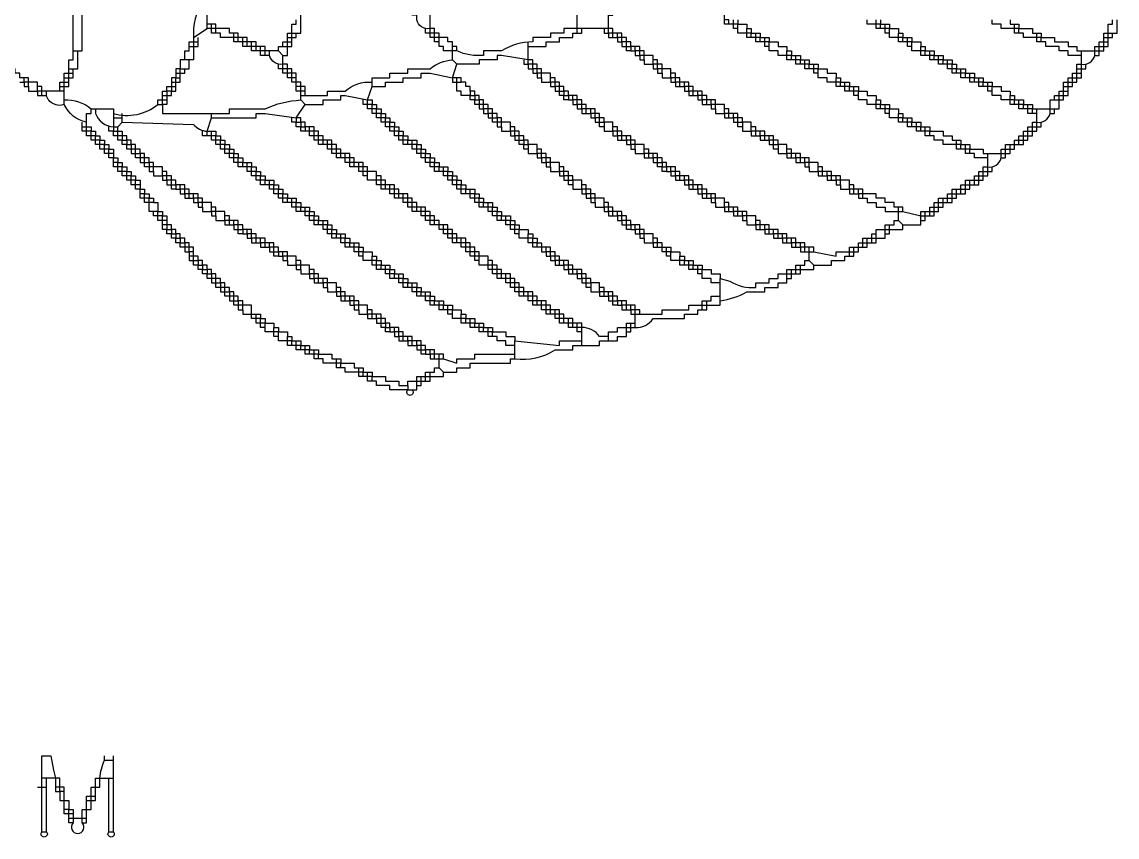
# Model space of a CAD drawing. Extents: x 21 to 958, y 17 to 450.
# Drawn here: x 583.5 to 829, y 33.8 to 216.5 of the extents above; entities that cross this region are included whole.
import ezdxf

# ---------------------------------------------------------------- set-up
doc = ezdxf.new("R2010")
doc.units = 0
doc.layers.get('0').update_dxf_attribs({"linetype": 'CONTINUOUS'})

msp = doc.modelspace()

# ---------------------------------------------------------------- linework, layer by layer
at = {"color": 255, "linetype": 'CONTINUOUS'}
for points in [[(642, 211), (643, 211), (644, 211), (644, 212), (644, 213), (644, 214), (646, 214), (646, 216), (646, 217), (646, 218), (646, 219), (646, 221), (647, 221), (647, 222), (647, 224), (648, 224), (648, 225), (648, 229), (649, 229), (649, 230), (649, 231), (649, 232), (649, 233), (649, 234)], [(595, 210), (597, 210), (597, 222), (596, 222), (596, 223), (596, 224), (597.1, 228.34), (599, 230), (599, 231)], [(677, 212), (677, 213), (676, 213), (676, 214), (675, 214), (675, 215), (675, 218), (675, 219), (675, 220), (675, 221), (675, 223), (676, 223), (676, 224), (676, 226), (677, 226), (679, 226), (679, 229), (679, 230)], [(708, 214), (708, 215), (708, 219), (708, 220), (708, 221), (708, 222), (708, 223), (707, 223), (707, 224), (707, 225), (706, 225), (706, 226), (705, 226), (705, 227), (704, 227), (703, 227), (703, 228), (702, 228), (702, 229), (701, 229), (701, 230)], [(593, 198), (593, 199), (593, 201), (593, 202), (594, 202), (594, 203), (594, 204), (594, 205), (594, 206), (594, 208), (595, 208), (595, 209), (595, 210), (595, 222), (595, 223), (595, 224)], [(622, 213), (625, 215), (625, 216), (625, 221), (625, 222), (625, 223)], [(716, 213), (716, 214), (715, 214), (715, 215), (715, 217), (715, 218), (716, 218), (716, 219)], [(647, 200), (647, 201), (647, 202), (646, 202), (646, 203), (645, 203), (645, 204), (644, 204), (644, 205), (643, 205), (643, 206), (642, 206), (642, 207), (642, 209), (643, 209), (643, 211), (643, 212), (643, 213), (643, 214), (644, 214), (644, 216), (645, 216), (645, 217)], [(742, 216), (742, 217), (741, 217), (741, 218)], [(800, 186), (799, 186), (797, 186), (797, 187), (796, 187), (795, 187), (795, 188), (794, 188), (793, 188), (793, 189), (792, 189), (790, 189), (790, 190), (788, 190), (788, 191), (787, 191), (786, 191), (786, 192), (785, 192), (784, 192), (784, 193), (783, 193), (782, 193), (782, 194), (781, 194), (780, 194), (780, 195), (778, 195), (778, 196), (777, 196), (777, 197), (776, 197), (775, 197), (775, 198), (773, 198), (773, 199), (771, 199), (771, 200), (770, 200), (770, 201), (769, 201), (768, 201), (768, 202), (767, 202), (766, 202), (766, 203), (764, 203), (764, 204), (762, 204), (762, 205), (761, 205), (761, 206), (760, 206), (759, 206), (759, 207), (758, 207), (757, 207), (757, 208), (756, 208), (755, 208), (755, 209), (753, 209), (753, 210), (751, 210), (751, 211), (750, 211), (750, 212), (749, 212), (748, 212), (748, 213), (747, 213), (746, 213), (746, 214), (744, 214), (744, 215), (743, 215), (743, 216), (742, 216), (741, 216), (741, 217)], [(744, 215), (744, 216), (743, 216), (743, 217)], [(744, 217), (744, 216), (746, 216), (746, 215), (747, 215), (747, 214), (749, 214), (749, 213), (751, 213), (751, 212), (753, 212), (753, 211), (755, 211), (755, 210), (756, 210), (756, 209), (758, 209), (758, 208), (760, 208), (760, 207), (762, 207), (762, 206), (764, 206), (764, 205), (766, 205), (766, 204), (767, 204), (767, 203), (769, 203), (769, 202), (771, 202), (771, 201), (773, 201), (773, 200), (775, 200), (775, 199), (776, 199), (776, 198), (778, 198), (778, 197), (780, 197), (780, 196), (781, 196), (781, 195), (783, 195), (783, 194), (785, 194), (785, 193), (787, 193), (787, 192), (790, 192), (790, 191), (792, 191), (792, 190), (794, 190), (794, 189), (796, 189), (796, 188), (799, 188), (799, 187), (803, 187), (803, 188), (804, 188), (804, 189), (806, 189), (807, 189), (808, 189), (808, 190), (809, 190), (809, 191), (810, 191), (810, 192), (811, 192), (811, 193), (812, 193), (812, 194)], [(811, 196), (810, 196), (809, 196), (809, 197), (808, 197), (807, 197), (807, 198), (806, 198), (805, 198), (805, 199), (803, 199), (803, 200), (801, 200), (801, 201), (800, 201), (800, 202), (799, 202), (798, 202), (798, 203), (797, 203), (796, 203), (796, 204), (795, 204), (794, 204), (794, 205), (793, 205), (793, 206), (792, 206), (791, 206), (791, 207), (790, 207), (789, 207), (789, 208), (788, 208), (787, 208), (787, 209), (786, 209), (785, 209), (785, 210), (783, 210), (783, 211), (782, 211), (782, 212), (781, 212), (780, 212), (780, 213), (778, 213), (778, 214), (777, 214), (777, 215), (776, 215), (775, 215), (775, 216), (773, 216), (773, 217)], [(776, 215), (776, 216), (775, 216), (775, 217)], [(776, 217), (776, 216), (778, 216), (778, 215), (780, 215), (780, 214), (781, 214), (781, 213), (783, 213), (783, 212), (785, 212), (785, 211), (786, 211), (786, 210), (788, 210), (788, 209), (790, 209), (790, 208), (792, 208), (792, 207), (793, 207), (793, 206), (795, 206), (795, 205), (797, 205), (797, 204), (799, 204), (799, 203), (801, 203), (801, 202), (803, 202), (803, 201), (805, 201), (805, 200), (806, 200), (806, 199), (808, 199), (808, 198), (810, 198), (810, 197), (814, 197), (816, 197), (816, 199), (816, 200), (817, 200), (818, 200), (818, 201), (818, 202), (818, 203), (819, 203), (819, 204), (820, 204), (821, 204), (821, 205), (821, 206), (821, 207), (821, 209), (821, 210)], [(821, 209), (820, 209), (818, 209), (818, 210), (816, 210), (816, 211), (815, 211), (813, 211), (813, 212), (812, 212), (811, 212), (811, 213), (810, 213), (808, 213), (808, 214), (807, 214), (806, 214), (806, 215), (805, 215), (803, 215), (803, 216), (801, 216), (801, 217)], [(805, 217), (805, 216), (807, 216), (807, 215), (810, 215), (810, 214), (812, 214), (812, 213), (815, 213), (815, 212), (818, 212), (818, 211), (820, 211), (820, 210), (824, 210), (825, 210), (825, 211), (826, 211), (827, 211), (827, 212), (827, 213), (827, 214), (827, 216), (828, 216), (828, 217)], [(642, 209), (641, 210), (638, 210), (638, 211), (636, 211), (636, 212), (634, 212), (634, 213), (632, 213), (632, 214), (630, 214), (630, 215), (627, 215), (627, 216), (625, 216)], [(639, 209), (638, 209), (637, 209), (637, 210), (636, 210), (635, 210), (635, 211), (634, 211), (633, 211), (633, 212), (632, 212), (631, 212), (631, 213), (630, 213), (628, 213), (628, 214), (627, 214), (627, 215), (626, 215), (625, 215)], [(627, 214), (626, 214), (626, 215), (626, 216)], [(632, 212), (632, 213), (631, 213), (631, 214)], [(643, 213), (644, 213), (645, 213), (645, 214)], [(697, 211), (698, 211), (701, 211), (701, 212), (702, 212), (704, 212), (704, 213), (705, 213), (707, 213), (707, 214), (708, 214), (709, 214), (709, 215)], [(714, 215), (714, 214), (715, 214), (715, 213), (716, 213), (717, 213), (717, 212), (718, 212), (718, 211), (719, 211), (720, 211), (720, 210), (721, 210), (721, 209), (722, 209), (722, 208), (723, 208), (723, 207), (725, 207), (725, 206), (726, 206), (726, 205), (727, 205), (727, 204), (729, 204), (729, 203), (730, 203), (730, 202), (731, 202), (732, 202), (732, 201), (733, 201), (733, 200), (734, 200), (735, 200), (735, 199), (736, 199), (736, 198), (737, 198), (738, 198), (738, 197), (739, 197), (739, 196), (741, 196), (741, 195), (742, 195), (743, 195), (743, 194), (744, 194), (745, 194), (745, 193), (745, 192), (747, 192), (747, 191), (748, 191), (749, 191), (749, 190), (750, 190), (751, 190), (751, 189), (752, 189), (753, 189), (753, 188), (753, 187), (755, 187), (755, 186), (756, 186), (757, 186), (757, 185), (758, 185), (759, 185), (759, 184), (760, 184), (760, 183), (762, 183), (762, 182), (763, 182), (764, 182), (764, 181), (765, 181), (766, 181), (766, 180), (767, 180), (767, 179), (769, 179), (769, 178), (770, 178), (771, 178), (771, 177), (772, 177), (773, 177), (773, 176), (775, 176), (775, 175), (777, 175), (777, 174), (779, 174), (780, 174), (781, 174), (785, 173), (786, 173), (787, 173), (787, 174), (788, 174), (789, 174), (789, 175), (790, 175), (790, 176), (791, 176), (792, 176), (792, 177), (793, 177), (793, 178), (794, 178), (795, 178), (795, 179), (796, 179), (796, 180), (797, 180), (798, 180), (798, 181), (799, 181), (799, 182), (800, 182), (800, 183), (801, 183), (801, 184)], [(720, 210), (719, 210), (719, 211), (719, 212), (718, 212), (718, 213), (717, 213), (717, 214)], [(747, 213), (747, 214), (746, 214), (746, 215)], [(749, 212), (749, 213), (748, 213), (748, 214)], [(778, 214), (778, 215), (777, 215), (777, 216)], [(781, 212), (781, 213), (780, 213), (780, 214)], [(807, 214), (807, 215), (806, 215), (806, 216)], [(812, 212), (812, 213), (811, 213), (811, 214)], [(826, 213), (827, 213), (828, 213), (828, 214)], [(620, 208), (620, 210), (621, 210), (621, 211), (621, 212), (622, 212), (623, 212)], [(621, 211), (622, 211), (623, 211), (623, 212), (623, 213)], [(634, 211), (634, 212), (633, 212), (633, 213)], [(636, 210), (636, 211), (635, 211), (635, 212)], [(641, 210), (641, 211), (642, 211), (642, 212), (643, 212), (644, 212)], [(700, 204), (700, 205), (699, 205), (699, 206), (698, 206), (698, 207), (697, 207), (697, 208), (697, 211), (697, 212)], [(751, 211), (751, 212), (750, 212), (750, 213)], [(783, 211), (783, 212), (782, 212), (782, 213)], [(824, 209), (825, 209), (825, 210), (826, 210), (826, 211), (826, 212), (827, 212)], [(593, 201), (592, 201), (588, 201), (588, 202), (587, 202), (587, 203), (585, 203), (585, 204), (583, 204), (583, 205), (582, 205), (582, 206), (580, 206), (580, 207), (578, 207), (578, 208), (576, 208), (567, 210), (566, 210)], [(594, 206), (596, 206), (596, 208), (596, 209), (596, 210)], [(638, 209), (638, 210), (637, 210), (637, 211)], [(740, 158), (738, 158), (738, 159), (736, 159), (736, 160), (735, 160), (735, 161), (734, 161), (733, 161), (733, 162), (732, 162), (731, 162), (731, 163), (729, 163), (729, 164), (728, 164), (728, 165), (727, 165), (727, 166), (727, 167), (726, 167), (726, 168), (725, 168), (725, 169), (723, 169), (723, 170), (722, 170), (722, 171), (720, 171), (720, 172), (719, 172), (719, 173), (718, 173), (718, 174), (716, 174), (716, 175), (715, 175), (715, 176), (714, 176), (714, 177), (712, 177), (712, 178), (711, 178), (711, 179), (710, 179), (710, 180), (709, 180), (709, 181), (707, 181), (707, 182), (706, 182), (706, 183), (705, 183), (705, 184), (704, 184), (704, 185), (702, 185), (702, 186), (701, 186), (701, 187), (700, 187), (700, 188), (699, 188), (699, 189), (697, 189), (697, 190), (696, 190), (696, 191), (695, 191), (695, 192), (694, 192), (694, 193), (693, 193), (693, 194), (691, 194), (691, 195), (690, 195), (690, 196), (689, 196), (689, 197), (688, 197), (688, 198), (687, 198), (687, 199), (686, 199), (686, 200), (685, 200), (685, 201), (684, 201), (684, 202), (683, 202), (683, 203), (682, 203), (682, 204), (680, 204), (681, 207), (680, 208), (680, 210), (680, 211)], [(761, 165), (761, 166), (759, 166), (759, 167), (757, 167), (757, 168), (755, 168), (755, 169), (753, 169), (753, 170), (751, 170), (751, 171), (749, 171), (749, 172), (748, 172), (748, 173), (746, 173), (746, 174), (744, 174), (744, 175), (742, 175), (742, 176), (741, 176), (741, 177), (739, 177), (739, 178), (737, 178), (737, 179), (736, 179), (736, 180), (734, 180), (734, 181), (733, 181), (733, 182), (731, 182), (731, 183), (730, 183), (730, 184), (728, 184), (728, 185), (727, 185), (727, 186), (726, 186), (726, 187), (724, 187), (724, 188), (723, 188), (723, 189), (721, 189), (721, 190), (720, 190), (720, 191), (718, 191), (718, 192), (717, 192), (717, 193), (716, 193), (716, 194), (714, 194), (714, 195), (713, 195), (713, 196), (712, 196), (712, 197), (710, 197), (710, 198), (709, 198), (709, 199), (708, 199), (708, 200), (706, 200), (706, 201), (705, 201), (705, 202), (704, 202), (704, 203), (703, 203), (703, 204), (702, 204), (702, 205), (700, 205), (700, 206), (699, 206), (699, 207), (698, 207), (698, 208), (697, 208), (691, 209), (690, 209), (690, 208), (687, 208), (686, 208), (686, 207), (681, 207)], [(723, 208), (723, 209), (722, 209), (722, 210), (721, 210), (721, 211)], [(756, 208), (756, 209), (755, 209), (755, 210)], [(758, 207), (758, 208), (757, 208), (757, 209)], [(786, 209), (786, 210), (785, 210), (785, 211)], [(788, 208), (788, 209), (787, 209), (787, 210)], [(790, 207), (790, 208), (789, 208), (789, 209)], [(615, 200), (616, 200), (617, 200), (617, 201), (618, 201), (618, 202), (618, 203), (619, 203), (619, 204), (619, 205), (619, 206), (621, 206), (621, 208)], [(647, 198), (646, 199), (646, 200), (646, 201), (645, 201), (645, 202), (645, 203), (644, 203), (644, 204), (643, 204), (643, 205), (642, 205), (642, 206), (641, 206), (641, 207)], [(696, 208), (696, 207), (697, 207), (697, 206), (698, 206), (698, 205), (699, 205), (699, 204), (700, 204), (700, 203), (702, 203), (702, 202), (703, 202), (703, 201), (704, 201), (705, 201), (705, 200), (706, 200), (706, 199), (707, 199), (707, 198), (708, 198), (708, 197), (709, 197), (709, 196), (710, 196), (711, 196), (711, 195), (712, 195), (712, 194), (713, 194), (714, 194), (714, 193), (714, 192), (716, 192), (716, 191), (717, 191), (717, 190), (718, 190), (719, 190), (719, 189), (720, 189), (720, 188), (721, 188), (721, 187), (723, 187), (723, 186), (724, 186), (725, 186), (725, 185), (726, 185), (727, 185), (727, 184), (728, 184), (728, 183), (729, 183), (729, 182), (730, 182), (730, 181), (731, 181), (732, 181), (732, 180), (733, 180), (733, 179), (734, 179), (735, 179), (735, 178), (736, 178), (736, 177), (737, 177), (738, 177), (738, 176), (739, 176), (739, 175), (741, 175), (741, 174), (742, 174), (743, 174), (743, 173), (744, 173), (745, 173), (745, 172), (746, 172), (746, 171), (748, 171), (748, 170), (749, 170), (750, 170), (750, 169), (751, 169), (752, 169), (752, 168), (753, 168), (754, 168), (754, 167), (755, 167), (756, 167), (756, 166), (757, 166), (758, 166), (758, 165), (759, 165), (760, 165), (761, 165), (766, 164), (766, 165), (769, 165), (769, 166), (771, 166), (771, 167), (772, 167), (772, 168), (774, 168), (774, 169), (775, 169), (775, 170), (777, 170), (777, 171), (779, 171), (779, 172), (780, 172)], [(727, 205), (727, 206), (726, 206), (726, 207), (725, 207), (725, 208)], [(760, 206), (760, 207), (759, 207), (759, 208)], [(762, 205), (762, 206), (761, 206), (761, 207)], [(793, 205), (792, 205), (792, 206), (792, 207), (791, 207), (791, 208)], [(820, 206), (821, 206), (822, 206), (822, 207)], [(585, 202), (585, 203), (584, 203), (584, 204)], [(592, 201), (592, 202), (592, 203), (593, 203), (593, 204), (593, 205), (594, 205), (595, 205)], [(593, 204), (594, 204), (595, 204), (595, 205), (595, 206)], [(617, 203), (618, 203), (618, 204), (619, 204)], [(618, 205), (619, 205), (620, 205), (620, 206)], [(662, 202), (665, 202), (665, 203), (666, 203), (669, 203), (669, 204), (670, 204), (673, 204), (673, 205), (674, 205), (675, 205), (680, 204), (680, 203), (681, 203), (682, 203)], [(691, 193), (691, 194), (690, 194), (689, 194), (689, 195), (689, 196), (688, 196), (688, 197), (687, 197), (687, 198), (686, 198), (685, 198), (685, 199), (684, 199), (684, 200), (682, 200), (682, 201), (681, 201), (681, 203), (681, 204)], [(706, 199), (705, 199), (705, 200), (704, 200), (704, 201), (704, 202), (703, 202), (703, 203), (702, 203), (702, 204)], [(731, 202), (731, 203), (730, 203), (730, 204), (729, 204), (729, 205)], [(767, 202), (767, 203), (766, 203), (766, 204)], [(795, 204), (795, 205), (794, 205), (794, 206)], [(797, 203), (797, 204), (796, 204), (796, 205)], [(799, 202), (799, 203), (798, 203), (798, 204)], [(817, 202), (818, 202), (819, 202), (819, 203), (820, 203), (820, 204), (820, 205), (821, 205)], [(583, 203), (584, 203), (584, 202), (585, 202), (585, 201), (587, 201), (587, 200), (588, 200), (589, 200)], [(588, 200), (588, 201), (587, 201), (587, 202)], [(592, 202), (593, 202), (593, 203), (594, 203)], [(647, 201), (646, 201), (646, 202), (645, 202)], [(722, 151), (722, 152), (721, 152), (721, 153), (719, 153), (719, 154), (717, 154), (717, 155), (716, 155), (716, 156), (714, 156), (714, 157), (713, 157), (713, 158), (711, 158), (711, 159), (710, 159), (710, 160), (709, 160), (709, 161), (707, 161), (707, 162), (706, 162), (706, 163), (704, 163), (704, 164), (703, 164), (703, 165), (702, 165), (702, 166), (700, 166), (699, 166), (698, 166), (698, 167), (697, 167), (697, 168), (695, 168), (695, 169), (695, 170), (694, 170), (693, 170), (693, 171), (692, 171), (692, 172), (691, 172), (691, 173), (690, 173), (689, 173), (689, 174), (688, 174), (688, 175), (687, 175), (687, 176), (686, 176), (685, 176), (685, 177), (684, 177), (684, 178), (683, 178), (683, 179), (682, 179), (681, 179), (681, 180), (681, 181), (680, 181), (679, 181), (679, 182), (678, 182), (678, 183), (677, 183), (677, 184), (676, 184), (675, 184), (675, 185), (675, 186), (674, 186), (673, 186), (673, 187), (672, 187), (672, 188), (671, 188), (671, 189), (670, 189), (669, 189), (669, 190), (669, 191), (668, 191), (667, 191), (667, 192), (667, 193), (666, 193), (665, 193), (665, 194), (665, 195), (664, 195), (664, 196), (663, 196), (663, 197), (662, 197), (662, 198), (661, 198), (661, 199), (662, 202), (662, 203)], [(734, 200), (734, 201), (733, 201), (733, 202), (732, 202), (732, 203)], [(769, 201), (769, 202), (768, 202), (768, 203)], [(771, 200), (771, 201), (770, 201), (770, 202)], [(801, 201), (801, 202), (800, 202), (800, 203)], [(614, 198), (615, 198), (615, 199), (616, 199)], [(626, 195), (627, 195), (628, 195), (629, 195), (630, 195), (636, 195), (636, 196), (637, 196), (638, 196), (645, 195), (647, 198), (651, 198), (651, 199), (652, 199), (655, 199), (655, 200), (656, 200), (661, 199), (662, 199), (662, 198), (663, 198), (663, 197), (664, 197), (664, 196), (665, 196), (665, 195), (666, 195), (666, 194), (667, 194), (667, 193), (668, 193), (668, 192), (669, 192), (669, 191), (670, 191), (670, 190), (672, 190), (672, 189), (673, 189), (673, 188), (674, 188), (674, 187), (675, 187), (675, 186), (676, 186), (676, 185), (677, 185), (677, 184), (679, 184), (679, 183), (680, 183), (680, 182), (681, 182), (681, 181), (682, 181), (682, 180), (683, 180), (683, 179), (685, 179), (685, 178), (686, 178), (686, 177), (687, 177), (687, 176), (689, 176), (689, 175), (690, 175), (690, 174), (691, 174), (691, 173), (693, 173), (693, 172), (694, 172), (694, 171), (695, 171), (695, 170), (697, 170), (697, 169), (698, 169), (698, 168), (699, 168), (699, 167), (700, 167), (700, 166), (700, 165), (701, 165), (701, 164), (702, 164), (702, 163), (703, 163), (703, 162), (704, 162), (705, 162), (705, 161), (706, 161), (706, 160), (707, 160), (708, 160), (708, 159), (709, 159), (709, 158), (710, 158), (711, 158), (711, 157), (711, 156), (713, 156), (713, 155), (714, 155), (715, 155), (715, 154), (716, 154), (717, 154), (717, 153), (718, 153), (718, 152), (719, 152), (720, 152), (720, 151), (721, 151), (722, 151), (727, 151), (727, 152), (733, 152), (733, 153), (736, 153), (736, 154), (738, 154), (738, 155), (740, 155)], [(670, 189), (670, 190), (669, 190), (668, 190), (668, 191), (668, 192), (667, 192), (666, 192), (666, 193), (666, 194), (665, 194), (664, 194), (664, 195), (663, 195), (663, 196), (662, 196), (662, 197), (661, 197), (661, 198), (660, 198), (660, 199)], [(710, 196), (710, 197), (709, 197), (709, 198), (708, 198), (708, 199), (707, 199), (707, 200)], [(737, 198), (737, 199), (736, 199), (736, 200), (735, 200), (735, 201)], [(739, 197), (739, 198), (738, 198), (738, 199)], [(776, 197), (776, 198), (775, 198), (775, 199)], [(806, 198), (806, 199), (805, 199), (805, 200)], [(808, 197), (808, 198), (807, 198), (807, 199)], [(815, 199), (816, 199), (817, 199), (817, 200), (817, 201), (818, 201)], [(604, 187), (603, 187), (602, 187), (602, 188), (602, 189), (601, 189), (601, 190), (600, 190), (600, 191), (599, 191), (599, 192), (598, 192), (598, 193), (598, 194), (598, 196), (599, 196), (599, 197)], [(714, 193), (713, 193), (713, 194), (713, 195), (712, 195), (712, 196), (711, 196), (711, 197)], [(742, 195), (742, 196), (741, 196), (741, 197)], [(778, 196), (778, 197), (777, 197), (777, 198)], [(807, 189), (807, 190), (808, 190), (808, 191), (809, 191), (809, 192), (810, 192), (810, 193), (811, 193), (811, 194), (811, 196), (811, 197)], [(810, 196), (810, 197), (809, 197), (809, 198)], [(814, 196), (815, 196), (815, 197)], [(622, 165), (621, 165), (621, 166), (620, 166), (619, 166), (619, 167), (618, 167), (618, 168), (617, 168), (617, 169), (616, 169), (616, 170), (615, 170), (615, 171), (615, 172), (615, 173), (614, 173), (614, 174), (612, 174), (612, 176), (612, 177), (611, 177), (610, 177), (610, 178), (610, 179), (609, 179), (609, 180), (609, 181), (608, 181), (608, 182), (607, 182), (607, 183), (606, 183), (606, 184), (605, 184), (604, 184), (604, 185), (604, 186), (603, 186), (603, 187), (603, 188), (602, 188), (601, 188), (601, 189), (600, 189), (600, 190), (599, 190), (599, 191), (598, 191), (598, 192), (597, 192), (597, 193), (597, 194)], [(604, 196), (604, 195), (604, 193), (604, 192), (605, 192), (606, 192), (606, 191), (606, 190), (607, 190), (607, 189), (608, 189), (608, 188), (608, 187), (609, 187), (610, 187), (610, 186), (610, 185), (611, 185), (612, 185), (612, 184), (612, 183), (613, 183), (613, 182), (615, 182), (615, 181), (616, 181), (616, 180), (617, 180), (618, 180), (618, 179), (619, 179), (619, 178), (620, 178), (620, 177), (621, 177), (622, 177), (622, 176), (623, 176), (623, 175), (624, 175), (624, 174), (626, 174), (626, 173), (627, 173), (627, 172), (629, 172), (629, 171), (630, 171), (631, 171), (631, 170), (632, 170), (633, 170), (633, 169), (634, 169), (634, 168), (635, 168), (635, 167), (636, 167), (637, 167), (637, 166), (638, 166), (639, 166), (639, 165), (640, 165), (641, 165), (641, 164), (642, 164), (642, 163), (643, 163), (643, 162), (645, 162), (645, 161), (646, 161), (646, 160), (648, 160), (648, 159), (649, 159), (649, 158), (650, 158), (651, 158), (651, 157), (652, 157), (652, 156), (654, 156), (654, 155), (655, 155), (655, 154), (656, 154), (657, 154), (657, 153), (658, 153), (658, 152), (659, 152), (659, 151), (661, 151), (661, 150), (662, 150), (663, 150), (663, 149), (664, 149), (665, 149), (665, 148), (666, 148), (666, 147), (667, 147), (667, 146), (668, 146), (668, 145), (669, 145), (670, 145), (670, 144), (671, 144), (672, 144), (672, 143), (673, 143), (674, 143), (674, 142), (675, 142), (675, 141), (676, 141), (677, 141), (678, 141), (681, 140), (681, 141), (685, 141), (685, 142), (694, 142)], [(604, 195), (605, 195), (606, 195)], [(606, 194), (606, 195), (606, 196)], [(625, 191), (625, 192), (626, 195), (626, 196)], [(646, 194), (646, 195), (645, 195), (645, 194), (646, 194)], [(647, 193), (647, 194), (646, 194), (646, 193), (647, 193)], [(745, 193), (744, 193), (744, 194), (744, 195), (743, 195), (743, 196)], [(781, 194), (781, 195), (780, 195), (780, 196)], [(783, 193), (783, 194), (782, 194), (782, 195)], [(785, 192), (785, 193), (784, 193), (784, 194)], [(597, 193), (598, 193), (599, 193), (599, 192), (600, 192), (600, 191), (601, 191), (601, 190), (602, 190), (602, 189), (603, 189), (603, 188), (604, 188), (604, 187), (604, 186), (605, 186), (605, 185), (606, 185), (606, 184), (607, 184), (607, 183), (608, 183), (608, 182), (609, 182), (609, 181), (610, 181), (610, 180), (610, 179), (611, 179), (611, 178), (612, 178), (612, 177), (613, 177), (613, 176), (614, 176), (614, 174), (615, 174), (615, 173), (616, 173), (616, 172), (616, 171), (616, 170), (617, 170), (617, 169), (618, 169), (618, 168), (619, 168), (619, 167), (620, 167), (620, 166), (620, 165), (621, 165), (621, 164), (621, 163), (622, 163), (623, 163), (623, 162), (624, 162), (624, 161), (625, 161), (625, 160), (626, 160), (626, 159), (626, 158), (627, 158), (628, 158), (628, 157), (628, 156), (629, 156), (630, 156), (630, 155), (630, 154), (631, 154), (632, 154), (632, 153), (632, 152), (633, 152), (633, 151), (635, 151), (637, 151), (637, 150), (638, 150), (638, 149), (640, 149), (640, 148), (641, 148), (641, 147), (643, 147), (643, 146), (644, 146), (644, 145), (646, 145), (646, 144), (648, 144), (648, 143), (650, 143), (650, 142), (653, 142), (653, 141), (655, 141), (655, 140), (658, 140), (658, 139), (660, 139), (660, 138), (662, 138), (662, 137), (665, 137), (665, 136), (668, 136), (668, 135), (670, 135), (670, 134), (672, 134), (672, 135), (672, 136), (672, 137), (674, 137), (674, 138), (676, 138), (676, 139), (677, 139)], [(613, 183), (613, 184), (612, 184), (611, 184), (611, 185), (611, 186), (610, 186), (609, 186), (609, 187), (609, 188), (608, 188), (607, 188), (607, 189), (606, 189), (606, 190), (605, 190), (605, 191), (604, 191), (604, 192), (603, 192), (603, 193)], [(678, 141), (678, 142), (676, 142), (676, 143), (674, 143), (674, 144), (673, 144), (673, 145), (671, 145), (671, 146), (669, 146), (669, 147), (668, 147), (668, 148), (666, 148), (666, 149), (665, 149), (665, 150), (664, 150), (664, 151), (662, 151), (662, 152), (661, 152), (661, 153), (659, 153), (659, 154), (658, 154), (658, 155), (656, 155), (656, 156), (655, 156), (655, 157), (654, 157), (654, 158), (652, 158), (652, 159), (650, 159), (650, 160), (649, 160), (649, 161), (648, 161), (648, 162), (646, 162), (646, 163), (645, 163), (645, 164), (643, 164), (643, 165), (641, 165), (641, 166), (640, 166), (640, 167), (638, 167), (638, 168), (636, 168), (636, 169), (635, 169), (635, 170), (633, 170), (633, 171), (632, 171), (632, 172), (630, 172), (630, 173), (629, 173), (629, 174), (627, 174), (627, 175), (626, 175), (626, 176), (624, 176), (624, 177), (623, 177), (623, 178), (621, 178), (621, 179), (620, 179), (620, 180), (618, 180), (618, 181), (617, 181), (617, 182), (616, 182), (616, 183), (615, 183), (615, 184), (613, 184), (613, 185), (612, 185), (612, 186), (611, 186), (611, 187), (610, 187), (610, 188), (609, 188), (609, 189), (608, 189), (608, 190), (607, 190), (607, 191), (606, 191), (605, 191), (605, 192), (605, 193)], [(694, 144), (692, 144), (692, 145), (690, 145), (690, 146), (689, 146), (688, 146), (688, 147), (687, 147), (686, 147), (686, 148), (685, 148), (684, 148), (684, 149), (683, 149), (682, 149), (682, 150), (680, 150), (680, 151), (679, 151), (679, 152), (678, 152), (677, 152), (677, 153), (676, 153), (675, 153), (675, 154), (674, 154), (674, 155), (673, 155), (672, 155), (672, 156), (671, 156), (671, 157), (670, 157), (669, 157), (669, 158), (668, 158), (668, 159), (667, 159), (666, 159), (666, 160), (665, 160), (665, 161), (664, 161), (663, 161), (663, 162), (662, 162), (662, 163), (660, 163), (660, 164), (659, 164), (659, 165), (658, 165), (658, 166), (657, 166), (656, 166), (656, 167), (655, 167), (655, 168), (654, 168), (654, 169), (653, 169), (652, 169), (652, 170), (651, 170), (651, 171), (650, 171), (650, 172), (649, 172), (648, 172), (648, 173), (647, 173), (647, 174), (646, 174), (645, 174), (645, 175), (644, 175), (644, 176), (643, 176), (642, 176), (642, 177), (642, 178), (641, 178), (640, 178), (640, 179), (639, 179), (639, 180), (638, 180), (638, 181), (637, 181), (636, 181), (636, 182), (635, 182), (635, 183), (634, 183), (634, 184), (633, 184), (632, 184), (632, 185), (632, 186), (631, 186), (630, 186), (630, 187), (630, 188), (629, 188), (628, 188), (628, 189), (627, 189), (627, 190), (626, 190), (626, 191), (625, 191), (624, 191), (624, 192)], [(633, 184), (633, 185), (632, 185), (631, 185), (631, 186), (631, 187), (630, 187), (629, 187), (629, 188), (629, 189), (628, 189), (628, 190), (627, 190), (627, 191), (626, 191), (626, 192)], [(709, 147), (708, 147), (708, 148), (707, 148), (706, 148), (706, 149), (705, 149), (704, 149), (704, 150), (703, 150), (703, 151), (702, 151), (701, 151), (701, 152), (700, 152), (700, 153), (699, 153), (698, 153), (698, 154), (697, 154), (697, 155), (696, 155), (696, 156), (695, 156), (695, 157), (694, 157), (693, 157), (693, 158), (692, 158), (692, 159), (691, 159), (690, 159), (690, 160), (689, 160), (689, 161), (688, 161), (688, 162), (686, 162), (686, 163), (686, 164), (685, 164), (685, 165), (684, 165), (683, 165), (683, 166), (682, 166), (682, 167), (681, 167), (680, 167), (680, 168), (679, 168), (679, 169), (678, 169), (678, 170), (677, 170), (677, 171), (677, 172), (676, 172), (676, 173), (675, 173), (675, 174), (674, 174), (674, 175), (672, 175), (672, 176), (671, 176), (671, 177), (670, 177), (670, 178), (668, 178), (668, 179), (667, 179), (667, 180), (665, 180), (665, 181), (664, 181), (664, 182), (663, 182), (663, 183), (661, 183), (661, 184), (660, 184), (660, 185), (658, 185), (658, 186), (657, 186), (657, 187), (655, 187), (655, 188), (654, 188), (654, 189), (653, 189), (653, 190), (651, 190), (651, 191), (650, 191), (650, 192), (649, 192), (649, 193), (647, 193), (647, 192)], [(651, 189), (650, 189), (650, 190), (650, 191), (649, 191), (649, 192), (648, 192), (648, 193)], [(697, 188), (696, 188), (696, 189), (695, 189), (695, 190), (695, 191), (694, 191), (694, 192), (693, 192), (693, 193)], [(718, 190), (718, 191), (717, 191), (717, 192), (716, 192), (716, 193)], [(748, 191), (748, 192), (747, 192), (747, 193)], [(750, 190), (750, 191), (749, 191), (749, 192)], [(787, 191), (787, 192), (786, 192), (786, 193)], [(655, 186), (654, 186), (654, 187), (654, 188), (653, 188), (653, 189), (652, 189), (652, 190)], [(677, 183), (676, 183), (676, 184), (676, 185), (675, 185), (674, 185), (674, 186), (674, 187), (673, 187), (673, 188), (672, 188), (672, 189), (671, 189), (671, 190)], [(721, 188), (721, 189), (720, 189), (720, 190), (719, 190), (719, 191)], [(753, 188), (752, 188), (752, 189), (752, 190), (751, 190), (751, 191)], [(794, 188), (794, 189), (793, 189), (793, 190)], [(658, 184), (658, 185), (657, 185), (657, 186), (656, 186), (656, 187)], [(702, 184), (702, 185), (701, 185), (701, 186), (700, 186), (700, 187), (699, 187), (699, 188)], [(724, 186), (724, 187), (723, 187), (723, 188)], [(728, 183), (727, 183), (727, 184), (726, 184), (726, 185), (726, 186), (725, 186), (725, 187)], [(756, 186), (756, 187), (755, 187), (755, 188)], [(758, 185), (758, 186), (757, 186), (757, 187)], [(796, 187), (796, 188), (795, 188), (795, 189)], [(797, 180), (797, 181), (798, 181), (798, 182), (799, 182), (799, 183), (800, 183), (800, 184), (800, 186), (800, 187)], [(610, 180), (609, 180), (608, 180), (608, 181), (607, 181), (607, 182), (606, 182), (606, 183), (605, 183), (605, 184), (605, 185), (604, 185)], [(638, 180), (637, 180), (637, 181), (637, 182), (636, 182), (636, 183), (635, 183), (635, 184), (634, 184), (634, 185)], [(661, 182), (661, 183), (660, 183), (660, 184), (659, 184), (659, 185)], [(760, 184), (760, 185), (759, 185), (759, 186)], [(618, 179), (617, 179), (617, 180), (617, 181), (616, 181), (616, 182), (615, 182), (615, 183)], [(665, 179), (665, 180), (664, 180), (664, 181), (663, 181), (663, 182)], [(683, 178), (682, 178), (682, 179), (682, 180), (681, 180), (680, 180), (680, 181), (680, 182), (679, 182), (679, 183), (678, 183), (678, 184)], [(707, 180), (706, 180), (706, 181), (706, 182), (705, 182), (705, 183), (704, 183), (704, 184)], [(731, 181), (731, 182), (730, 182), (730, 183), (729, 183), (729, 184)], [(734, 179), (734, 180), (733, 180), (733, 181), (732, 181), (732, 182)], [(763, 182), (763, 183), (762, 183), (762, 184)], [(765, 181), (765, 182), (764, 182), (764, 183)], [(767, 180), (767, 181), (766, 181), (766, 182)], [(621, 177), (621, 178), (620, 178), (620, 179), (619, 179), (619, 180)], [(643, 176), (643, 177), (642, 177), (641, 177), (641, 178), (641, 179), (640, 179), (640, 180), (639, 180), (639, 181)], [(668, 177), (668, 178), (667, 178), (667, 179), (666, 179), (666, 180)], [(712, 176), (712, 177), (711, 177), (711, 178), (710, 178), (710, 179), (709, 179), (709, 180)], [(737, 177), (737, 178), (736, 178), (736, 179), (735, 179), (735, 180)], [(770, 178), (770, 179), (769, 179), (769, 180)], [(794, 178), (794, 179), (795, 179), (795, 180), (796, 180), (796, 181)], [(613, 176), (612, 176), (611, 176), (611, 177), (611, 178), (610, 178)], [(624, 175), (624, 176), (623, 176), (623, 177), (622, 177), (622, 178)], [(646, 174), (646, 175), (645, 175), (645, 176), (644, 176), (644, 177)], [(672, 174), (671, 174), (671, 175), (671, 176), (670, 176), (670, 177), (669, 177), (669, 178)], [(687, 175), (686, 175), (686, 176), (686, 177), (685, 177), (685, 178), (684, 178), (684, 179)], [(739, 176), (739, 177), (738, 177), (738, 178)], [(772, 177), (772, 178), (771, 178), (771, 179)], [(787, 173), (788, 173), (788, 174), (788, 175), (789, 175), (789, 176), (790, 176), (790, 177)], [(791, 176), (791, 177), (792, 177), (792, 178), (793, 178), (793, 179)], [(627, 173), (627, 174), (626, 174), (626, 175)], [(650, 171), (649, 171), (649, 172), (649, 173), (648, 173), (648, 174), (647, 174), (647, 175)], [(676, 171), (675, 171), (675, 172), (675, 173), (674, 173), (674, 174), (673, 174), (673, 175)], [(691, 172), (690, 172), (690, 173), (690, 174), (689, 174), (689, 175), (688, 175), (688, 176)], [(716, 173), (716, 174), (715, 174), (715, 175), (714, 175), (714, 176)], [(742, 174), (742, 175), (741, 175), (741, 176)], [(744, 173), (744, 174), (743, 174), (743, 175)], [(781, 171), (780, 172), (780, 174), (780, 175)], [(616, 172), (615, 172), (614, 172), (614, 173), (613, 173), (613, 174)], [(630, 171), (630, 172), (629, 172), (629, 173)], [(633, 169), (632, 169), (632, 170), (632, 171), (631, 171), (631, 172)], [(654, 168), (653, 168), (653, 169), (653, 170), (652, 170), (652, 171), (651, 171), (651, 172)], [(695, 169), (694, 169), (694, 170), (694, 171), (693, 171), (693, 172), (692, 172), (692, 173)], [(720, 170), (719, 170), (719, 171), (719, 172), (718, 172), (718, 173), (717, 173), (717, 174)], [(746, 172), (746, 173), (745, 173), (745, 174)], [(749, 170), (749, 171), (748, 171), (748, 172)], [(785, 172), (786, 172), (786, 173), (786, 174)], [(638, 148), (637, 148), (637, 149), (636, 149), (636, 150), (635, 150), (635, 151), (635, 153), (633, 153), (633, 154), (632, 154), (632, 155), (631, 155), (631, 156), (630, 156), (630, 157), (629, 157), (629, 158), (628, 158), (628, 159), (627, 159), (627, 160), (626, 160), (626, 161), (625, 161), (625, 162), (624, 162), (624, 163), (623, 163), (623, 164), (622, 164), (622, 165), (622, 166), (621, 166), (621, 167), (620, 167), (620, 168), (619, 168), (619, 169), (618, 169), (618, 170), (617, 170), (617, 171), (616, 171), (615, 171)], [(636, 167), (636, 168), (635, 168), (635, 169), (634, 169), (634, 170)], [(681, 167), (681, 168), (680, 168), (680, 169), (679, 169), (679, 170), (678, 170), (678, 171)], [(723, 168), (723, 169), (722, 169), (722, 170), (721, 170), (721, 171)], [(751, 169), (751, 170), (750, 170), (750, 171)], [(753, 168), (753, 169), (752, 169), (752, 170)], [(777, 169), (777, 170), (778, 170), (778, 171)], [(638, 166), (638, 167), (637, 167), (637, 168)], [(641, 164), (640, 164), (640, 165), (640, 166), (639, 166), (639, 167)], [(657, 166), (657, 167), (656, 167), (656, 168), (655, 168), (655, 169)], [(660, 164), (660, 165), (659, 165), (659, 166), (658, 166), (658, 167)], [(686, 163), (685, 163), (685, 164), (684, 164), (684, 165), (684, 166), (683, 166), (683, 167), (682, 167), (682, 168)], [(699, 166), (699, 167), (698, 167), (698, 168), (697, 168), (697, 169)], [(726, 166), (726, 167), (725, 167), (725, 168)], [(755, 167), (755, 168), (754, 168), (754, 169)], [(757, 166), (757, 167), (756, 167), (756, 168)], [(759, 165), (759, 166), (758, 166), (758, 167)], [(772, 166), (772, 167), (773, 167), (773, 168)], [(774, 167), (774, 168), (775, 168), (775, 169)], [(643, 163), (643, 164), (642, 164), (642, 165)], [(704, 162), (704, 163), (703, 163), (703, 164), (702, 164), (702, 165), (701, 165), (701, 166)], [(729, 164), (729, 165), (728, 165), (728, 166)], [(761, 162), (760, 163), (760, 165), (760, 166)], [(769, 164), (769, 165), (770, 165), (770, 166)], [(633, 152), (633, 153), (632, 153), (631, 153), (631, 154), (631, 155), (630, 155), (629, 155), (629, 156), (629, 157), (628, 157), (627, 157), (627, 158), (627, 159), (626, 159), (625, 159), (625, 160), (624, 160), (624, 161), (623, 161), (623, 162), (622, 162), (622, 163), (622, 164), (621, 164)], [(646, 161), (646, 162), (645, 162), (645, 163)], [(664, 161), (664, 162), (663, 162), (663, 163), (662, 163), (662, 164)], [(691, 159), (691, 160), (690, 160), (690, 161), (689, 161), (689, 162), (688, 162), (688, 163)], [(707, 160), (707, 161), (706, 161), (706, 162), (705, 162), (705, 163)], [(732, 162), (732, 163), (731, 163), (731, 164)], [(734, 161), (734, 162), (733, 162), (733, 163)], [(650, 158), (650, 159), (649, 159), (649, 160), (648, 160), (648, 161)], [(667, 159), (667, 160), (666, 160), (666, 161), (665, 161), (665, 162)], [(670, 157), (670, 158), (669, 158), (669, 159), (668, 159), (668, 160)], [(696, 155), (695, 155), (695, 156), (694, 156), (694, 157), (694, 158), (693, 158), (693, 159), (692, 159), (692, 160)], [(711, 157), (710, 157), (710, 158), (710, 159), (709, 159), (709, 160), (708, 160), (708, 161)], [(736, 160), (736, 161), (735, 161), (735, 162)], [(755, 159), (755, 160), (756, 160), (756, 161)], [(757, 160), (757, 161), (758, 161), (758, 162)], [(652, 157), (652, 158), (651, 158), (651, 159)], [(673, 155), (673, 156), (672, 156), (672, 157), (671, 157), (671, 158)], [(740, 154), (740, 155), (740, 158), (740, 159)], [(656, 154), (656, 155), (655, 155), (655, 156), (654, 156), (654, 157)], [(659, 152), (659, 153), (658, 153), (658, 154), (657, 154), (657, 155)], [(676, 153), (676, 154), (675, 154), (675, 155), (674, 155), (674, 156)], [(699, 153), (699, 154), (698, 154), (698, 155), (697, 155), (697, 156)], [(714, 155), (714, 156), (713, 156), (713, 157)], [(717, 153), (716, 153), (716, 154), (716, 155), (715, 155), (715, 156)], [(678, 152), (678, 153), (677, 153), (677, 154)], [(680, 151), (680, 152), (679, 152), (679, 153)], [(702, 151), (702, 152), (701, 152), (701, 153), (700, 153), (700, 154)], [(719, 152), (719, 153), (718, 153), (718, 154)], [(721, 148), (721, 149), (721, 151), (721, 152), (720, 152), (720, 153)], [(736, 152), (736, 153), (737, 153), (737, 154)], [(662, 150), (662, 151), (661, 151), (661, 152)], [(666, 147), (665, 147), (665, 148), (664, 148), (664, 149), (664, 150), (663, 150), (663, 151)], [(683, 149), (683, 150), (682, 150), (682, 151)], [(685, 148), (685, 149), (684, 149), (684, 150)], [(705, 149), (705, 150), (704, 150), (704, 151), (703, 151), (703, 152)], [(707, 148), (707, 149), (706, 149), (706, 150)], [(641, 146), (641, 147), (640, 147), (640, 148)], [(669, 145), (669, 146), (668, 146), (668, 147), (667, 147), (667, 148)], [(687, 147), (687, 148), (686, 148), (686, 149)], [(689, 146), (689, 147), (688, 147), (688, 148)], [(709, 144), (709, 145), (709, 147), (709, 148), (708, 148), (708, 149)], [(715, 145), (715, 146), (715, 147), (717, 147), (717, 148), (719, 148), (719, 149), (721, 149)], [(719, 147), (719, 148), (720, 148), (720, 149)], [(644, 144), (644, 145), (643, 145), (643, 146)], [(646, 143), (646, 144), (645, 144), (645, 145)], [(671, 144), (671, 145), (670, 145), (670, 146)], [(674, 142), (673, 142), (673, 143), (673, 144), (672, 144), (672, 145)], [(694, 141), (694, 142), (694, 144), (694, 145)], [(648, 142), (648, 143), (647, 143), (647, 144)], [(650, 141), (650, 142), (649, 142), (649, 143)], [(676, 141), (676, 142), (675, 142), (675, 143)], [(655, 139), (655, 140), (654, 140), (654, 141)], [(678, 138), (677, 139), (677, 141), (677, 142)], [(660, 137), (660, 138), (659, 138), (659, 139)], [(662, 136), (662, 137), (661, 137), (661, 138)], [(674, 136), (674, 137), (675, 137), (675, 138)], [(672, 135), (673, 135), (673, 136), (673, 137)], [(603, 35), (604, 35), (604, 36), (604, 37), (604, 38), (604, 39), (604, 40), (604, 41), (604, 42), (604, 43), (604, 44), (604, 45), (604, 46), (604, 47), (604, 51), (604, 52)], [(602, 51), (604, 51)], [(595, 37), (594, 37), (594, 38), (594, 39), (593, 39), (593, 40), (593, 41), (593, 42), (593, 43), (593, 44), (593, 45), (592, 45), (592, 46), (592, 47), (591, 47), (588, 47)], [(588, 35), (589, 35), (589, 36), (589, 37), (589, 38), (589, 39), (589, 40), (589, 41), (589, 42), (589, 43), (589, 44), (589, 45), (589, 46), (589, 47)], [(587, 45), (588, 45), (589, 45)], [(593, 44), (592, 44), (592, 45), (591, 45)], [(598, 42), (599, 42), (599, 43), (600, 43)], [(595, 39), (594, 39), (594, 40), (593, 40)], [(594, 38), (595, 38), (597, 38), (598, 38)]]:
    msp.add_lwpolyline(points, dxfattribs=at)
for points in [[(624, 221, 0.165875), (622, 213), (622, 212), (622, 211), (622, 210), (622, 208), (620, 208), (619, 208), (619, 206), (618, 206), (618, 205), (618, 204), (617, 204), (617, 203), (617, 202), (617, 201), (616, 201), (616, 200), (616, 199), (616, 198), (615, 198), (615, 196), (630, 196), (630, 197), (638, 197, -0.095686), (646, 199)], [(681, 210), (681, 211), (680, 211), (680, 212), (679, 212), (679, 213), (677, 213), (677, 214), (676, 214), (676, 215), (675, 215, -0.389934), (672, 217), (672, 218), (671, 218), (671, 219)], [(803, 186), (804, 186), (804, 187), (805, 187), (805, 188), (806, 188), (806, 189), (806, 190), (807, 190), (807, 191), (808, 191), (808, 192), (809, 192), (809, 193), (810, 193), (810, 194), (811, 194, 0.389934), (814, 196), (814, 197), (814, 199), (815, 199), (815, 200), (816, 200), (816, 201), (817, 201), (817, 202), (817, 203), (818, 203), (818, 204), (819, 204), (819, 205), (820, 205), (820, 206), (820, 207), (821, 207, 0.389934), (824, 209), (824, 210), (824, 211), (825, 211), (825, 212), (826, 212), (826, 213), (826, 214), (827, 214), (829, 214), (829, 216), (829, 217)], [(781, 174), (781, 175), (779, 175), (779, 176), (777, 176), (777, 177), (775, 177), (775, 178), (772, 178), (772, 179), (770, 179), (770, 180), (769, 180), (769, 181), (767, 181), (767, 182), (765, 182), (765, 183), (763, 183), (763, 184), (762, 184), (762, 185), (760, 185), (760, 186), (758, 186), (758, 187), (756, 187), (756, 188), (755, 188), (755, 189), (753, 189), (753, 190), (752, 190), (752, 191), (750, 191), (750, 192), (748, 192), (748, 193), (747, 193), (747, 194), (745, 194), (745, 195), (744, 195), (744, 196), (742, 196), (742, 197), (741, 197), (741, 198), (739, 198), (739, 199), (737, 199), (737, 200), (736, 200), (736, 201), (734, 201), (734, 202), (733, 202), (733, 203), (731, 203), (731, 204), (730, 204), (730, 205), (729, 205), (729, 206), (727, 206), (727, 207), (726, 207), (726, 208), (725, 208), (725, 209), (723, 209), (723, 210), (722, 210), (722, 211), (720, 211), (720, 212), (719, 212), (719, 213), (718, 213), (718, 214), (716, 214), (716, 215), (715, 215), (708, 215), (705, 215), (705, 214), (702, 214), (702, 213), (698, 213), (698, 212, 0.140539), (691, 210), (687, 210), (687, 209, -0.133084), (681, 210), (680, 210), (678, 210), (678, 211), (677, 211), (677, 212), (676, 212), (676, 213), (675, 213), (675, 214), (674, 214), (674, 215)], [(645, 204), (645, 205), (644, 205), (644, 206), (643, 206), (643, 207), (642, 207, -0.389934), (639, 209), (639, 210)], [(593, 199, -0.204141), (599, 197), (604, 197), (604, 196, 0.249213), (614, 198), (614, 199), (615, 199), (615, 200), (615, 201), (616, 201), (616, 202), (617, 202), (618, 202)], [(598, 194, -0.237982), (593, 198, -0.44169), (589, 200), (589, 201)], [(684, 201), (684, 200), (685, 200), (685, 199), (686, 199), (686, 198), (686, 197), (687, 197), (687, 196), (688, 196), (688, 195), (689, 195), (690, 195), (690, 194), (690, 193), (691, 193), (691, 192), (693, 192), (693, 191), (694, 191), (694, 190), (695, 190), (696, 190), (696, 189), (697, 189), (697, 188), (697, 187), (699, 187), (699, 186), (700, 186), (700, 185), (701, 185), (701, 184), (702, 184), (702, 183), (704, 183), (704, 182), (705, 182), (705, 181), (706, 181), (707, 181), (707, 180), (707, 179), (709, 179), (709, 178), (710, 178), (710, 177), (711, 177), (711, 176), (712, 176), (712, 175), (714, 175), (714, 174), (715, 174), (715, 173), (716, 173), (717, 173), (717, 172), (718, 172), (718, 171), (719, 171), (720, 171), (720, 170), (721, 170), (721, 169), (722, 169), (722, 168), (723, 168), (723, 167), (725, 167), (725, 166), (726, 166), (727, 166), (729, 166), (729, 165), (731, 165), (731, 164), (732, 164), (732, 163), (734, 163), (734, 162), (736, 162), (736, 161), (738, 161), (738, 160), (740, 160), (740, 159), (742.2, 158.4, 0.163779), (748, 157), (748, 158), (751, 158), (751, 159), (753, 159), (753, 160), (755, 160), (755, 161), (757, 161), (757, 162), (759, 162), (759, 163), (760, 163)], [(600, 197), (600, 196, 0.308619), (604, 193), (605, 193), (606, 194), (621.97, 193.5, 0.203457), (625, 192), (627, 192), (627, 191), (628, 191), (628, 190), (629, 190), (629, 189), (630, 189), (630, 188), (631, 188), (631, 187), (632, 187), (632, 186), (633, 186), (633, 185), (635, 185), (635, 184), (636, 184), (636, 183), (637, 183), (637, 182), (638, 182), (638, 181), (640, 181), (640, 180), (641, 180), (641, 179), (642, 179), (642, 178), (643, 178), (643, 177), (645, 177), (645, 176), (646, 176), (646, 175), (648, 175), (648, 174), (649, 174), (649, 173), (650, 173), (650, 172), (652, 172), (652, 171), (653, 171), (653, 170), (654, 170), (654, 169), (656, 169), (656, 168), (657, 168), (657, 167), (659, 167), (659, 166), (660, 166), (660, 165), (662, 165), (662, 164), (663, 164), (663, 163), (664, 163), (664, 162), (666, 162), (666, 161), (667, 161), (667, 160), (669, 160), (669, 159), (670, 159), (670, 158), (672, 158), (672, 157), (673, 157), (673, 156), (675, 156), (675, 155), (676, 155), (676, 154), (678, 154), (678, 153), (680, 153), (680, 152), (682, 152), (682, 151), (683, 151), (683, 150), (685, 150), (685, 149), (687, 149), (687, 148), (689, 148), (689, 147), (692, 147), (692, 146), (694, 146), (694, 145), (704, 144), (704, 145), (709, 145)], [(715, 146), (713, 146, 0.254994), (709, 148), (709, 149), (707, 149), (707, 150), (705, 150), (705, 151), (704, 151), (704, 152), (702, 152), (702, 153), (701, 153), (701, 154), (699, 154), (699, 155), (698, 155), (698, 156), (696, 156), (696, 157), (695, 157), (695, 158), (694, 158), (694, 159), (693, 159), (693, 160), (691, 160), (691, 161), (690, 161), (690, 162), (689, 162), (689, 163), (688, 163), (688, 164), (686, 164), (686, 165), (685, 165), (685, 166), (684, 166), (684, 167), (683, 167), (683, 168), (681, 168), (681, 169), (680, 169), (680, 170), (679, 170), (679, 171), (677, 171), (676, 171), (676, 172), (675, 172), (674, 172), (674, 173), (673, 173), (673, 174), (672, 174), (672, 175), (671, 175), (670, 175), (670, 176), (669, 176), (669, 177), (668, 177), (667, 177), (667, 178), (666, 178), (666, 179), (665, 179), (664, 179), (664, 180), (663, 180), (663, 181), (661, 181), (661, 182), (660, 182), (660, 183), (659, 183), (659, 184), (658, 184), (657, 184), (657, 185), (656, 185), (656, 186), (655, 186), (655, 187), (654, 187), (653, 187), (653, 188), (652, 188), (652, 189), (651, 189), (651, 190), (650, 190), (649, 190), (649, 191), (648, 191), (648, 192), (647, 192), (646, 192), (646, 193), (645, 193), (645, 194), (644, 194), (644, 195)], [(672, 136), (673, 136), (674, 136), (675, 136), (675, 137), (676, 137), (678, 137), (678, 138), (681, 138), (681, 139), (684, 139), (684, 140), (685, 140), (693, 140), (693, 141), (694, 141, 0.181866), (703, 143), (704, 143), (707, 143), (707, 144), (708, 144), (709, 144), (713, 144), (713, 145), (714, 145), (715, 145), (717, 145), (717, 146), (719, 146), (719, 147), (720, 147), (720, 148), (721, 148, 0.254994), (725, 150), (726, 150), (727, 150), (732, 150), (732, 151), (733, 151), (735, 151), (735, 152), (736, 152), (737, 152), (737, 153), (738, 153), (740, 153), (740, 154, 0.093902), (746, 156), (747, 156), (748, 156), (750, 156), (750, 157), (751, 157), (753, 157), (753, 158), (755, 158), (755, 159), (756, 159), (756, 160), (757, 160), (758, 160), (758, 161), (759, 161), (761, 161), (761, 162), (765, 162), (765, 163), (766, 163), (768, 163), (768, 164), (769, 164), (770, 164), (770, 165), (771, 165), (771, 166), (772, 166), (773, 166), (773, 167), (774, 167), (775, 167), (775, 168), (777, 168), (777, 169), (778, 169), (778, 170), (779, 170), (781, 170), (781, 171), (785, 171), (785, 172), (785, 173), (785, 174), (787, 174), (787, 175), (788, 175), (788, 176), (789, 176), (789, 177), (791, 177), (791, 178), (792, 178), (792, 179), (794, 179), (794, 180), (795, 180), (795, 181), (797, 181), (797, 182), (798, 182), (798, 183), (799, 183), (799, 184), (800, 184, 0.389934), (803, 186), (803, 187), (804, 187), (804, 188), (805, 188), (805, 189)], [(671, 134, -2.414214), (670, 134), (669, 134), (668, 134), (666, 134), (666, 135), (665, 135), (663, 135), (663, 136), (662, 136), (661, 136), (661, 137), (660, 137), (659, 137), (659, 138), (658, 138), (656, 138), (656, 139), (655, 139), (654, 139), (654, 140), (653, 140), (651, 140), (651, 141), (650, 141), (649, 141), (649, 142), (648, 142), (647, 142), (647, 143), (646, 143), (645, 143), (645, 144), (644, 144), (643, 144), (643, 145), (641, 145), (641, 146), (640, 146), (640, 147), (638, 147), (638, 148), (638, 149), (637, 149), (637, 150), (636, 150), (636, 151)], [(589, 35, -2.414214), (588, 35), (588, 36), (588, 37), (588, 38), (588, 39), (588, 40), (588, 41), (588, 42), (588, 43), (588, 44), (588, 45), (588, 46), (588, 47), (588, 52), (590, 52), (590.6, 48.8), (591, 47), (591, 46), (591, 45), (591, 44), (592, 44), (592, 43), (592, 42), (593, 42), (594, 42), (594, 41), (594, 40), (595, 40), (595, 39), (595, 38), (595, 37, 2.414214), (597, 37), (598, 37), (598, 38), (598, 39), (598, 40), (598, 41), (598, 42), (598, 43), (599, 43), (599, 44), (599, 45), (600, 45), (600, 46), (600, 47), (601, 47), (604, 47)], [(597, 37), (597, 38), (597, 39), (597, 40), (598, 40), (599, 40), (599, 41), (599, 42), (600, 42), (600, 43), (600, 44), (600, 45), (601, 45), (601, 46), (601, 47, -0.086485), (602, 51), (602, 52)], [(604, 35, -2.414214), (603, 35), (603, 36), (603, 37), (603, 38), (603, 39), (603, 40), (603, 41), (603, 42), (603, 43), (603, 44), (603, 45), (603, 46), (603, 47)]]:
    msp.add_lwpolyline(points, format="xyb", dxfattribs=at)
at = {"color": 254, "linetype": 'CONTINUOUS'}
msp.add_lwpolyline([(646, 200), (647, 200), (652, 200), (652, 201), (656, 201, -0.204141), (662, 203), (662, 204), (666, 204), (666, 205), (670, 205), (670, 206), (675, 206, -0.160749), (680, 208)], format="xyb", dxfattribs=at)
at = {"color": 253, "linetype": 'CONTINUOUS'}
msp.add_lwpolyline([(670, 135), (670, 136), (672, 136)], dxfattribs=at)

doc.saveas('drawing.dxf')
